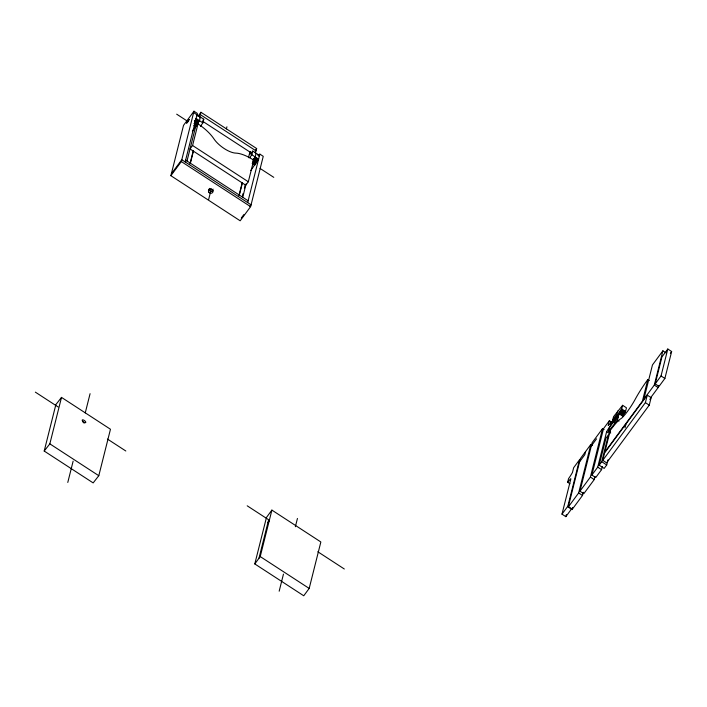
<?xml version="1.0" encoding="UTF-8"?>
<svg xmlns="http://www.w3.org/2000/svg" width="707" height="707" viewBox="0 0 707 707"><rect width="100%" height="100%" fill="white"/><g stroke="black" fill="none" stroke-linecap="round" stroke-linejoin="round"><path stroke-width="1.06" d="M44.205 451.048L55.871 404.59L61.509 397.396L110.469 429.246L98.794 475.705L93.165 482.908L44.205 451.048L49.835 443.855L61.509 397.396M67.784 482.448L73.139 461.132M85.255 412.897L90.081 393.684M258.559 155.894L259.858 154.126L263.251 156.327L250.605 206.656L240.168 220.787L170.882 175.698L183.528 125.351L193.974 111.22L197.359 113.42L185.172 161.947M170.882 175.698L181.328 161.567L193.974 111.22M186.966 161.143L195.6 126.765L199.48 120.676L200.399 117.017L199.736 117.866M192.578 145.501L198.004 123.902L199.215 124.697A25.814 9.827 36.5 0 1 213.965 138.917A16.579 6.31 36.5 0 0 235.785 153.11A25.814 9.827 36.5 0 1 252.532 159.393L253.742 160.171L248.316 181.77L245.762 185.216L190.033 148.956L192.578 145.501L248.316 181.77M199.056 116.372L200.337 114.649L200.929 112.272L256.659 148.541L256.067 150.909L254.794 152.632M189.953 163.883L193.117 151.28M190.36 163.344L193.497 150.847M200.488 126.429A9.677 1.387 -56.9 0 1 202.865 122.877L203.784 119.218L193.621 112.607M208.636 199.568L211.322 188.884M226.39 128.877L226.912 126.809M238.913 195.733L242.103 183.06M248.466 157.723L250.057 151.386M239.311 195.203L242.457 182.698M250.243 151.678L249.527 154.524A9.103 1.299 -56.9 0 0 252.744 151.077L259.522 155.478L259.186 155.92L257.489 154.815M249.774 157.767A9.677 1.387 -56.9 0 1 251.825 154.736L252.744 151.077M242.262 196.732L243.058 193.568M244.383 188.301L245.179 185.137M242.704 197.403L246.107 183.864M247.68 202.617L259.858 154.126M254.794 563.93L266.459 517.471L271.895 510.109L320.854 541.969L309.189 588.427L303.745 595.78L254.794 563.93L260.229 556.568L271.895 510.109M258.965 558.283L268.642 519.751L247.211 505.814M279.177 591.202L283.463 574.119M295.367 526.715L297.444 518.452M569.966 483.774L567.65 482.271L568.569 478.604A9.103 1.299 -56.9 0 0 572.467 472.444L573.66 467.698L579.51 459.78L567.836 506.239L561.985 514.157L565.839 516.658L571.689 508.74M561.985 514.157L570.885 478.745A9.677 1.387 -56.9 0 0 567.65 482.271M565.839 516.658L566.36 514.572M583.302 492.293L582.506 495.448L572.06 509.579L568.216 507.078L580.394 458.587L590.831 444.456L592.378 445.454M585.617 451.517L584.813 454.707L579.59 461.777M572.06 509.579L572.59 507.476M568.216 507.078L578.653 492.947L590.831 444.456M595.038 476.403L594.242 479.567L583.796 493.698L579.952 491.197L592.13 442.706L602.567 428.575L604.114 429.573M579.952 491.197L590.389 477.066L602.567 428.575M602.355 466.523L601.569 469.651L595.718 477.57L591.874 475.06L603.539 428.601L609.39 420.692L612.951 422.98M591.874 475.06L597.724 467.141L606.615 431.73A9.677 1.387 -56.9 0 1 610.495 425.641L611.414 421.982A9.103 1.299 -56.9 0 1 608.197 425.428L609.39 420.692M599.183 465.171L605.943 438.234L608.497 434.778L601.728 461.724L599.183 465.171L604.167 468.414L606.712 464.967L608.02 459.789M608.409 431.509L609.328 427.85L619.076 413.763L617.494 420.064L608.409 431.509L610.715 433.011M602.762 460.328L604.644 452.834L647.276 395.142L651.129 397.643L649.247 405.146L606.606 462.838L602.762 460.328L645.394 402.637L647.276 395.142M614.887 419.428L614.091 422.618L618.272 416.953M617.732 411.014L616.937 414.205L612.748 419.861M622.62 405.305L613.552 416.679L611.97 422.98L621.7 408.964L622.62 405.305L626.464 407.815L625.545 411.474L622.54 416.061M625.015 427.735L625.96 423.988M647.815 379.579L642.389 401.187L604.856 451.976L610.282 430.369A25.814 3.694 -56.9 0 1 620.817 418.738A16.579 2.377 -56.9 0 0 635.275 399.172A25.814 3.694 -56.9 0 1 647.815 379.579L649.353 380.587M662.901 350.805L652.464 364.936L643.856 399.208L654.293 385.076L662.901 350.805L665.985 352.811M655.186 383.874L661.946 356.929L667.797 349.019L671.65 351.52L664.88 378.466L659.03 386.384L655.186 383.874L661.036 375.956L667.797 349.019M650.97 397.299L658.146 387.577L658.685 385.439M250.826 170.511L258.603 159.146L251.825 154.736M255.793 153.719L256.128 153.278L255.209 156.936L253.168 159.976L256.553 162.177M202.865 122.877L196.095 118.467L195.406 119.448L198.791 121.657M198.384 115.727L200.929 112.272M192.357 131.166L195.6 126.765L193.912 125.669M195.459 127.357L198.004 123.902M171.341 173.869L181.787 159.711L251.073 204.818L249.765 206.585M255.386 150.264L256.659 148.541M241.281 218.074L243.888 214.539M267.926 522.597L269.19 520.882M591.326 445.887L596.549 438.826M670.351 353.279L671.65 351.52M649.813 399.42L651.129 397.643M661.036 375.956L664.88 378.466M654.293 385.076L658.146 387.577M645.394 402.637L649.247 405.146M200.337 114.649L256.067 150.909M196.679 115.25L198.367 116.346M202.352 121.074L251.683 153.172M195.751 118.953L199.135 121.162M254.865 157.422L258.258 159.632M254.52 157.917L257.914 160.127M195.901 120.508L198.446 122.161M254.175 158.421L257.569 160.63M194.717 120.464L198.101 122.673M253.84 158.934L257.224 161.143M194.372 120.985L197.766 123.186M253.495 159.455L256.888 161.656M194.893 122.055L197.43 123.707M194.558 122.576L197.103 124.229M253.68 161.046L256.226 162.698M195.088 123.645L196.785 124.75M252.514 161.01L255.907 163.22M193.93 123.61L196.466 125.263M253.053 162.08L255.589 163.732M194.478 124.671L196.166 125.775M252.752 162.592L255.289 164.245M194.186 125.174L195.883 126.279M252.461 163.087L254.997 164.74M176.679 114.172L188.283 121.728M260.061 168.425L273.777 177.351M252.187 163.582L254.723 165.235M621.7 408.964L625.545 411.474M621.356 409.45L625.2 411.96M621.011 409.945L624.855 412.455M620.666 410.458L624.511 412.959M620.322 410.961L624.166 413.471M619.977 411.483L623.83 413.984M619.65 412.004L623.494 414.505M619.323 412.526L623.167 415.027M618.996 413.038L622.849 415.548M618.687 413.56L622.92 416.273M617.494 420.064L619.032 421.072M609.063 430.669L610.601 431.677M608.736 431.084L610.274 432.083M606.615 431.73L609.699 433.736M185.632 160.109L248.139 200.788M181.328 161.567L250.605 206.656M601.728 461.724L606.712 464.967M597.724 467.141L601.569 469.651M590.389 477.066L594.242 479.567M578.653 492.947L582.506 495.448M567.836 506.239L570.92 508.245M317.797 551.743L344.309 568.994M35.35 392.138L58.133 406.958M107.464 439.065L125.811 450.995M260.229 556.568L309.189 588.427M49.835 443.855L98.794 475.705M213.134 190.598A2.324 2.121 14.1 0 1 208.901 189.123M213.196 189.176A2.324 2.121 14.1 0 1 209.599 188.38M203.784 119.218A9.103 1.299 -56.9 0 1 203.121 120.075M82.949 422.106A2.174 0.831 36.5 0 1 83.408 422.441M83.815 422.804A2.174 0.831 36.5 0 1 84.16 423.184M186.701 123.098L189.202 119.518L186.701 123.098M209.016 192.516A2.324 2.121 14.1 0 0 212.931 191.942A2.324 2.121 14.1 0 0 210.288 189.069A2.324 2.121 14.1 0 0 209.016 192.516M82.569 421.027A2.174 0.831 36.5 0 0 85.68 422.609A2.174 0.831 36.5 0 0 83.735 420.117A2.174 0.831 36.5 0 0 82.569 421.027"/></g></svg>
